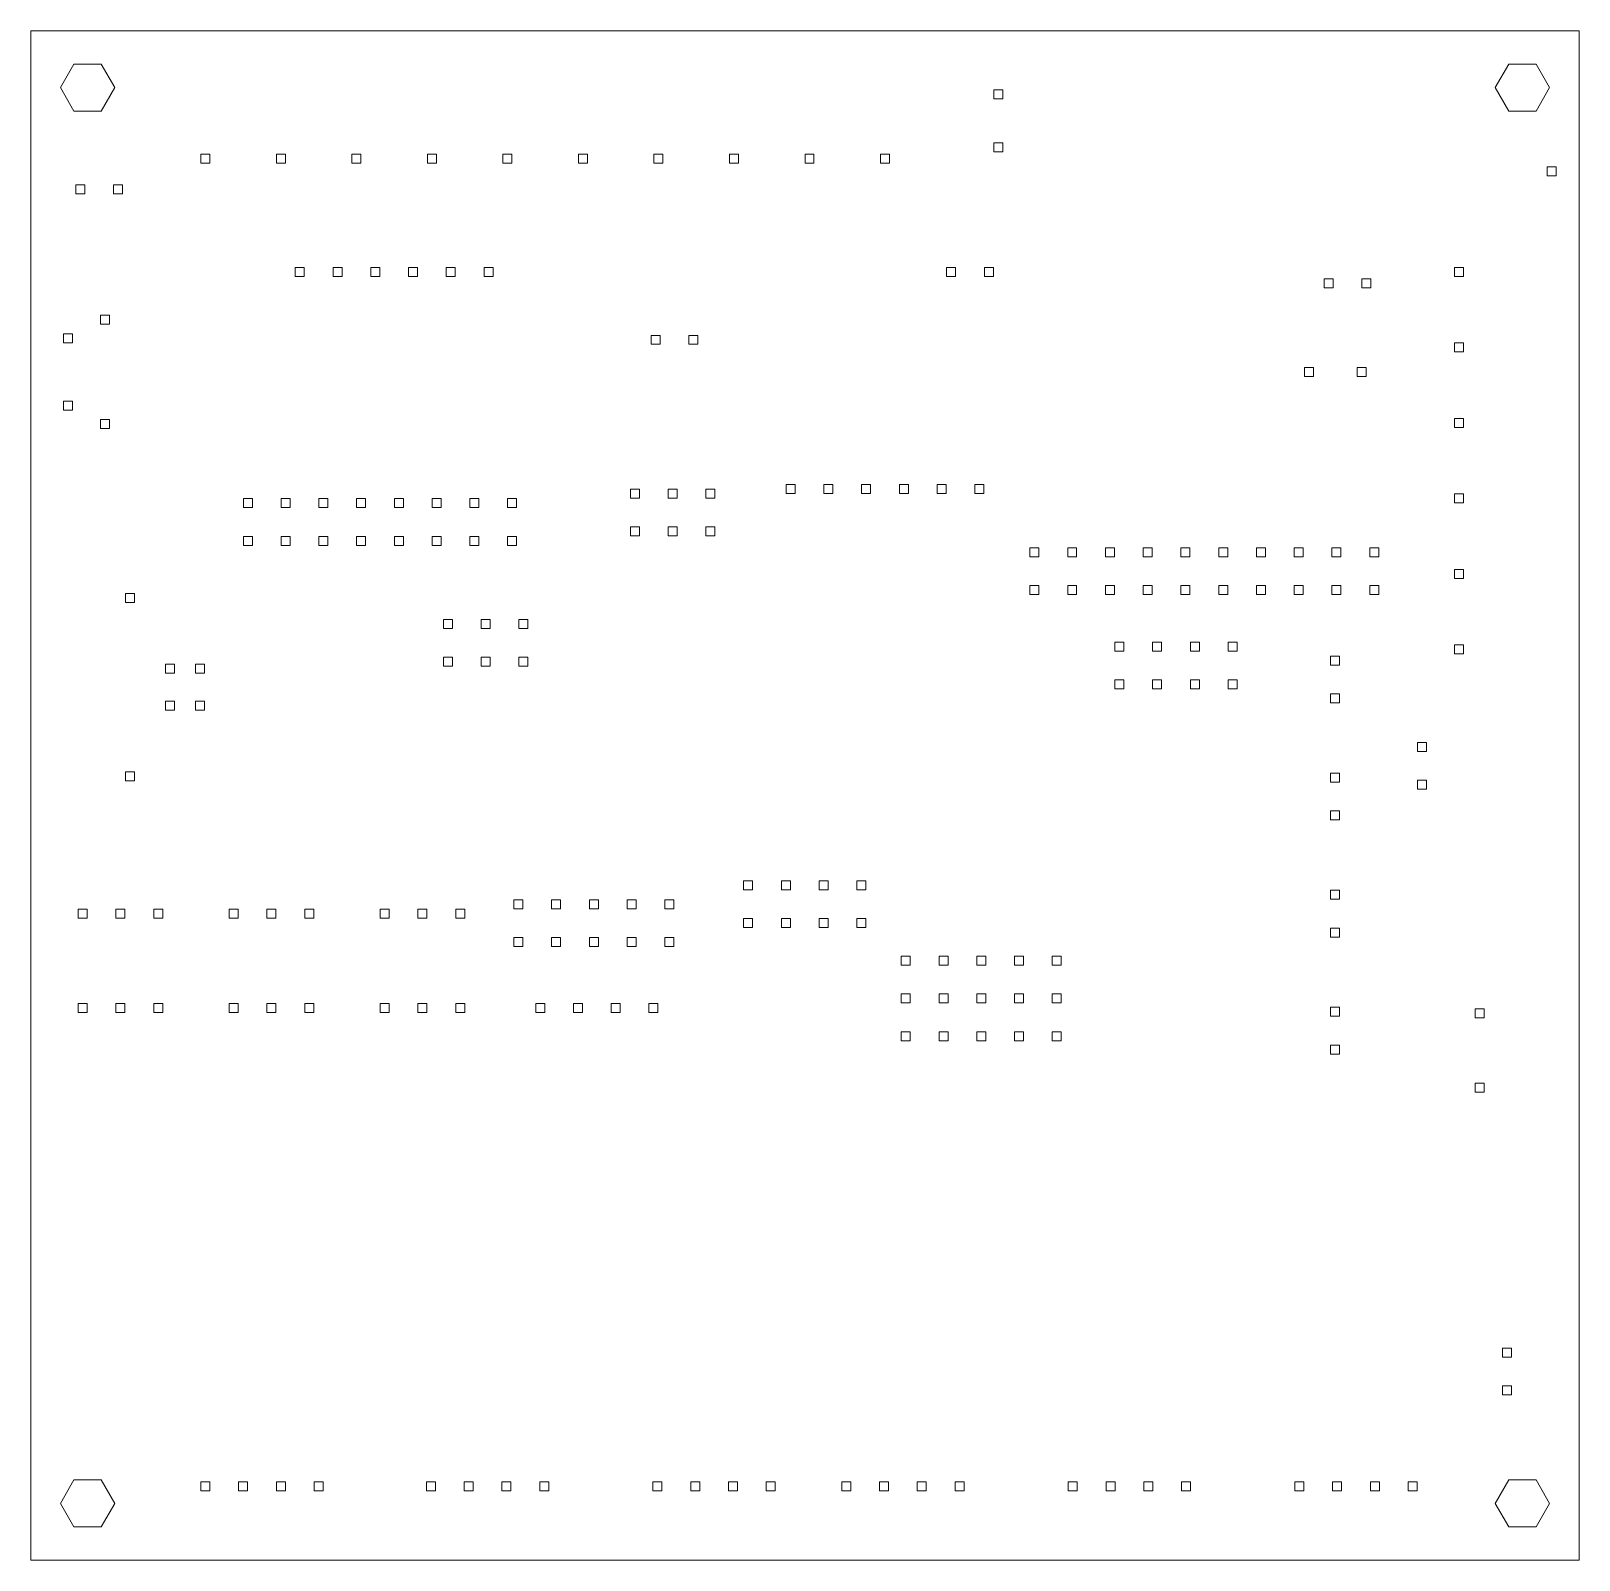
# Model space of a CAD drawing. Header units: millimetres. Extents: x 0 to 104, y 0 to 103.
import ezdxf

# ---------------------------------------------------------------- set-up
doc = ezdxf.new("R2010")
doc.units = ezdxf.units.MM
doc.layers.get('0').update_dxf_attribs({"color": 1, "linetype": 'CONTINUOUS', "lineweight": 5})

msp = doc.modelspace()

# ---------------------------------------------------------------- linework, layer by layer
for p, q in [((0, 0), (0, 102.87)), ((0, 102.87), (104.14, 102.87)), ((104.14, 102.87), (104.14, 0)), ((1.978, 99.06), (2.894, 100.647)), ((2.894, 100.647), (4.726, 100.647)), ((4.726, 100.647), (5.642, 99.06)), ((98.498, 99.06), (99.414, 100.647)), ((99.414, 100.647), (101.246, 100.647)), ((101.246, 100.647), (102.162, 99.06)), ((2.894, 97.473), (1.978, 99.06)), ((5.642, 99.06), (4.726, 97.473)), ((99.414, 97.473), (98.498, 99.06)), ((102.162, 99.06), (101.246, 97.473)), ((64.77, 98.298), (64.77, 98.903)), ((64.77, 98.903), (65.375, 98.903)), ((65.375, 98.298), (64.77, 98.298)), ((65.375, 98.903), (65.375, 98.298)), ((4.726, 97.473), (2.894, 97.473)), ((101.246, 97.473), (99.414, 97.473)), ((64.77, 94.742), (64.77, 95.347)), ((64.77, 95.347), (65.375, 95.347)), ((65.375, 95.347), (65.375, 94.742)), ((11.43, 93.98), (11.43, 94.585)), ((11.43, 94.585), (12.035, 94.585)), ((12.035, 93.98), (11.43, 93.98)), ((12.035, 94.585), (12.035, 93.98)), ((16.51, 93.98), (16.51, 94.585)), ((16.51, 94.585), (17.115, 94.585)), ((17.115, 93.98), (16.51, 93.98)), ((17.115, 94.585), (17.115, 93.98)), ((21.59, 93.98), (21.59, 94.585)), ((21.59, 94.585), (22.195, 94.585)), ((22.195, 93.98), (21.59, 93.98)), ((22.195, 94.585), (22.195, 93.98)), ((26.67, 93.98), (26.67, 94.585)), ((26.67, 94.585), (27.275, 94.585)), ((27.275, 93.98), (26.67, 93.98)), ((27.275, 94.585), (27.275, 93.98)), ((31.75, 93.98), (31.75, 94.585)), ((31.75, 94.585), (32.355, 94.585)), ((32.355, 93.98), (31.75, 93.98)), ((32.355, 94.585), (32.355, 93.98)), ((36.83, 93.98), (36.83, 94.585)), ((36.83, 94.585), (37.435, 94.585)), ((37.435, 93.98), (36.83, 93.98)), ((37.435, 94.585), (37.435, 93.98)), ((41.91, 93.98), (41.91, 94.585)), ((41.91, 94.585), (42.515, 94.585)), ((42.515, 93.98), (41.91, 93.98)), ((42.515, 94.585), (42.515, 93.98)), ((46.99, 93.98), (46.99, 94.585)), ((46.99, 94.585), (47.595, 94.585)), ((47.595, 93.98), (46.99, 93.98)), ((47.595, 94.585), (47.595, 93.98)), ((52.07, 93.98), (52.07, 94.585)), ((52.07, 94.585), (52.675, 94.585)), ((52.675, 93.98), (52.07, 93.98)), ((52.675, 94.585), (52.675, 93.98)), ((57.15, 93.98), (57.15, 94.585)), ((57.15, 94.585), (57.755, 94.585)), ((57.755, 93.98), (57.15, 93.98)), ((57.755, 94.585), (57.755, 93.98)), ((65.375, 94.742), (64.77, 94.742)), ((101.99, 93.12), (101.99, 93.725)), ((101.99, 93.725), (102.595, 93.725)), ((102.595, 93.12), (101.99, 93.12)), ((102.595, 93.725), (102.595, 93.12)), ((3.016, 91.916), (3.016, 92.521)), ((3.016, 92.521), (3.621, 92.521)), ((3.621, 91.916), (3.016, 91.916)), ((3.621, 92.521), (3.621, 91.916)), ((5.556, 91.916), (5.556, 92.521)), ((5.556, 92.521), (6.161, 92.521)), ((6.161, 91.916), (5.556, 91.916)), ((6.161, 92.521), (6.161, 91.916)), ((17.78, 86.36), (17.78, 86.965)), ((17.78, 86.965), (18.385, 86.965)), ((18.385, 86.965), (18.385, 86.36)), ((20.32, 86.36), (20.32, 86.965)), ((20.32, 86.965), (20.925, 86.965)), ((20.925, 86.965), (20.925, 86.36)), ((22.86, 86.36), (22.86, 86.965)), ((22.86, 86.965), (23.465, 86.965)), ((23.465, 86.965), (23.465, 86.36)), ((25.4, 86.36), (25.4, 86.965)), ((25.4, 86.965), (26.005, 86.965)), ((26.005, 86.965), (26.005, 86.36)), ((27.94, 86.36), (27.94, 86.965)), ((27.94, 86.965), (28.545, 86.965)), ((28.545, 86.965), (28.545, 86.36)), ((30.48, 86.36), (30.48, 86.965)), ((30.48, 86.965), (31.085, 86.965)), ((31.085, 86.965), (31.085, 86.36)), ((61.595, 86.36), (61.595, 86.965)), ((61.595, 86.965), (62.2, 86.965)), ((62.2, 86.965), (62.2, 86.36)), ((64.135, 86.36), (64.135, 86.965)), ((64.135, 86.965), (64.74, 86.965)), ((64.74, 86.965), (64.74, 86.36)), ((95.758, 86.36), (95.758, 86.965)), ((95.758, 86.965), (96.363, 86.965)), ((96.363, 86.965), (96.363, 86.36)), ((18.385, 86.36), (17.78, 86.36)), ((20.925, 86.36), (20.32, 86.36)), ((23.465, 86.36), (22.86, 86.36)), ((26.005, 86.36), (25.4, 86.36)), ((28.545, 86.36), (27.94, 86.36)), ((31.085, 86.36), (30.48, 86.36)), ((62.2, 86.36), (61.595, 86.36)), ((64.74, 86.36), (64.135, 86.36)), ((86.995, 85.598), (86.995, 86.203)), ((86.995, 86.203), (87.6, 86.203)), ((87.6, 85.598), (86.995, 85.598)), ((87.6, 86.203), (87.6, 85.598)), ((89.535, 85.598), (89.535, 86.203)), ((89.535, 86.203), (90.14, 86.203)), ((90.14, 85.598), (89.535, 85.598)), ((90.14, 86.203), (90.14, 85.598)), ((96.363, 86.36), (95.758, 86.36)), ((4.674, 83.134), (4.674, 83.739)), ((4.674, 83.739), (5.279, 83.739)), ((5.279, 83.739), (5.279, 83.134)), ((2.184, 81.89), (2.184, 82.495)), ((2.184, 82.495), (2.789, 82.495)), ((2.789, 82.495), (2.789, 81.89)), ((5.279, 83.134), (4.674, 83.134)), ((41.72, 81.788), (41.72, 82.393)), ((41.72, 82.393), (42.325, 82.393)), ((42.325, 82.393), (42.325, 81.788)), ((44.26, 81.788), (44.26, 82.393)), ((44.26, 82.393), (44.865, 82.393)), ((44.865, 82.393), (44.865, 81.788)), ((2.789, 81.89), (2.184, 81.89)), ((42.325, 81.788), (41.72, 81.788)), ((44.865, 81.788), (44.26, 81.788)), ((95.758, 81.28), (95.758, 81.885)), ((95.758, 81.885), (96.363, 81.885)), ((96.363, 81.28), (95.758, 81.28)), ((96.363, 81.885), (96.363, 81.28)), ((85.662, 79.629), (85.662, 80.234)), ((85.662, 80.234), (86.267, 80.234)), ((86.267, 80.234), (86.267, 79.629)), ((89.218, 79.629), (89.218, 80.234)), ((89.218, 80.234), (89.823, 80.234)), ((89.823, 80.234), (89.823, 79.629)), ((86.267, 79.629), (85.662, 79.629)), ((89.823, 79.629), (89.218, 79.629)), ((2.184, 77.368), (2.184, 77.973)), ((2.184, 77.973), (2.789, 77.973)), ((2.789, 77.368), (2.184, 77.368)), ((2.789, 77.973), (2.789, 77.368)), ((4.674, 76.124), (4.674, 76.729)), ((4.674, 76.729), (5.279, 76.729)), ((5.279, 76.124), (4.674, 76.124)), ((5.279, 76.729), (5.279, 76.124)), ((95.758, 76.2), (95.758, 76.805)), ((95.758, 76.805), (96.363, 76.805)), ((96.363, 76.2), (95.758, 76.2)), ((96.363, 76.805), (96.363, 76.2)), ((40.323, 71.438), (40.323, 72.043)), ((40.323, 72.043), (40.928, 72.043)), ((40.928, 72.043), (40.928, 71.438)), ((42.863, 71.438), (42.863, 72.043)), ((42.863, 72.043), (43.468, 72.043)), ((43.468, 72.043), (43.468, 71.438)), ((45.403, 71.438), (45.403, 72.043)), ((45.403, 72.043), (46.008, 72.043)), ((46.008, 72.043), (46.008, 71.438)), ((50.8, 71.755), (50.8, 72.36)), ((50.8, 72.36), (51.405, 72.36)), ((51.405, 72.36), (51.405, 71.755)), ((53.34, 71.755), (53.34, 72.36)), ((53.34, 72.36), (53.945, 72.36)), ((53.945, 72.36), (53.945, 71.755)), ((55.88, 71.755), (55.88, 72.36)), ((55.88, 72.36), (56.485, 72.36)), ((56.485, 72.36), (56.485, 71.755)), ((58.42, 71.755), (58.42, 72.36)), ((58.42, 72.36), (59.025, 72.36)), ((59.025, 72.36), (59.025, 71.755)), ((60.96, 71.755), (60.96, 72.36)), ((60.96, 72.36), (61.565, 72.36)), ((61.565, 72.36), (61.565, 71.755)), ((63.5, 71.755), (63.5, 72.36)), ((63.5, 72.36), (64.105, 72.36)), ((64.105, 72.36), (64.105, 71.755)), ((14.288, 70.803), (14.288, 71.408)), ((14.288, 71.408), (14.893, 71.408)), ((14.893, 71.408), (14.893, 70.803)), ((16.828, 70.803), (16.828, 71.408)), ((16.828, 71.408), (17.433, 71.408)), ((17.433, 71.408), (17.433, 70.803)), ((19.367, 70.803), (19.367, 71.408)), ((19.367, 71.408), (19.972, 71.408)), ((19.972, 71.408), (19.972, 70.803)), ((21.908, 70.803), (21.908, 71.408)), ((21.908, 71.408), (22.513, 71.408)), ((22.513, 71.408), (22.513, 70.803)), ((24.448, 70.803), (24.448, 71.408)), ((24.448, 71.408), (25.053, 71.408)), ((25.053, 71.408), (25.053, 70.803)), ((26.988, 70.803), (26.988, 71.408)), ((26.988, 71.408), (27.593, 71.408)), ((27.593, 71.408), (27.593, 70.803)), ((29.527, 70.803), (29.527, 71.408)), ((29.527, 71.408), (30.132, 71.408)), ((30.132, 71.408), (30.132, 70.803)), ((32.068, 70.803), (32.068, 71.408)), ((32.068, 71.408), (32.673, 71.408)), ((32.673, 71.408), (32.673, 70.803)), ((40.928, 71.438), (40.323, 71.438)), ((43.468, 71.438), (42.863, 71.438)), ((46.008, 71.438), (45.403, 71.438)), ((51.405, 71.755), (50.8, 71.755)), ((53.945, 71.755), (53.34, 71.755)), ((56.485, 71.755), (55.88, 71.755)), ((59.025, 71.755), (58.42, 71.755)), ((61.565, 71.755), (60.96, 71.755)), ((64.105, 71.755), (63.5, 71.755)), ((95.758, 71.12), (95.758, 71.725)), ((95.758, 71.725), (96.363, 71.725)), ((96.363, 71.12), (95.758, 71.12)), ((96.363, 71.725), (96.363, 71.12)), ((14.893, 70.803), (14.288, 70.803)), ((17.433, 70.803), (16.828, 70.803)), ((19.972, 70.803), (19.367, 70.803)), ((22.513, 70.803), (21.908, 70.803)), ((25.053, 70.803), (24.448, 70.803)), ((27.593, 70.803), (26.988, 70.803)), ((30.132, 70.803), (29.527, 70.803)), ((32.673, 70.803), (32.068, 70.803)), ((14.288, 68.263), (14.288, 68.868)), ((14.288, 68.868), (14.893, 68.868)), ((14.893, 68.868), (14.893, 68.263)), ((16.828, 68.263), (16.828, 68.868)), ((16.828, 68.868), (17.433, 68.868)), ((17.433, 68.868), (17.433, 68.263)), ((19.367, 68.263), (19.367, 68.868)), ((19.367, 68.868), (19.972, 68.868)), ((19.972, 68.868), (19.972, 68.263)), ((21.908, 68.263), (21.908, 68.868)), ((21.908, 68.868), (22.513, 68.868)), ((22.513, 68.868), (22.513, 68.263)), ((24.448, 68.263), (24.448, 68.868)), ((24.448, 68.868), (25.053, 68.868)), ((25.053, 68.868), (25.053, 68.263)), ((26.988, 68.263), (26.988, 68.868)), ((26.988, 68.868), (27.593, 68.868)), ((27.593, 68.868), (27.593, 68.263)), ((29.527, 68.263), (29.527, 68.868)), ((29.527, 68.868), (30.132, 68.868)), ((30.132, 68.868), (30.132, 68.263)), ((32.068, 68.263), (32.068, 68.868)), ((32.068, 68.868), (32.673, 68.868)), ((32.673, 68.868), (32.673, 68.263)), ((40.323, 68.898), (40.323, 69.503)), ((40.323, 69.503), (40.928, 69.503)), ((40.928, 68.898), (40.323, 68.898)), ((40.928, 69.503), (40.928, 68.898)), ((42.863, 68.898), (42.863, 69.503)), ((42.863, 69.503), (43.468, 69.503)), ((43.468, 68.898), (42.863, 68.898)), ((43.468, 69.503), (43.468, 68.898)), ((45.403, 68.898), (45.403, 69.503)), ((45.403, 69.503), (46.008, 69.503)), ((46.008, 68.898), (45.403, 68.898)), ((46.008, 69.503), (46.008, 68.898)), ((14.893, 68.263), (14.288, 68.263)), ((17.433, 68.263), (16.828, 68.263)), ((19.972, 68.263), (19.367, 68.263)), ((22.513, 68.263), (21.908, 68.263)), ((25.053, 68.263), (24.448, 68.263)), ((27.593, 68.263), (26.988, 68.263)), ((30.132, 68.263), (29.527, 68.263)), ((32.673, 68.263), (32.068, 68.263)), ((67.201, 67.493), (67.201, 68.098)), ((67.201, 68.098), (67.806, 68.098)), ((67.806, 68.098), (67.806, 67.493)), ((69.74, 67.493), (69.74, 68.098)), ((69.74, 68.098), (70.345, 68.098)), ((70.345, 68.098), (70.345, 67.493)), ((72.281, 67.493), (72.281, 68.098)), ((72.281, 68.098), (72.886, 68.098)), ((72.886, 68.098), (72.886, 67.493)), ((74.821, 67.493), (74.821, 68.098)), ((74.821, 68.098), (75.426, 68.098)), ((75.426, 68.098), (75.426, 67.493)), ((77.361, 67.493), (77.361, 68.098)), ((77.361, 68.098), (77.966, 68.098)), ((77.966, 68.098), (77.966, 67.493)), ((79.901, 67.493), (79.901, 68.098)), ((79.901, 68.098), (80.506, 68.098)), ((80.506, 68.098), (80.506, 67.493)), ((82.441, 67.493), (82.441, 68.098)), ((82.441, 68.098), (83.046, 68.098)), ((83.046, 68.098), (83.046, 67.493)), ((84.981, 67.493), (84.981, 68.098)), ((84.981, 68.098), (85.586, 68.098)), ((85.586, 68.098), (85.586, 67.493)), ((87.52, 67.493), (87.52, 68.098)), ((87.52, 68.098), (88.125, 68.098)), ((88.125, 68.098), (88.125, 67.493)), ((90.061, 67.493), (90.061, 68.098)), ((90.061, 68.098), (90.666, 68.098)), ((90.666, 68.098), (90.666, 67.493)), ((67.806, 67.493), (67.201, 67.493)), ((70.345, 67.493), (69.74, 67.493)), ((72.886, 67.493), (72.281, 67.493)), ((75.426, 67.493), (74.821, 67.493)), ((77.966, 67.493), (77.361, 67.493)), ((80.506, 67.493), (79.901, 67.493)), ((83.046, 67.493), (82.441, 67.493)), ((85.586, 67.493), (84.981, 67.493)), ((88.125, 67.493), (87.52, 67.493)), ((90.666, 67.493), (90.061, 67.493)), ((95.758, 66.04), (95.758, 66.645)), ((95.758, 66.645), (96.363, 66.645)), ((96.363, 66.04), (95.758, 66.04)), ((96.363, 66.645), (96.363, 66.04)), ((6.35, 64.42), (6.35, 65.025)), ((6.35, 65.025), (6.955, 65.025)), ((6.955, 65.025), (6.955, 64.42)), ((67.201, 64.953), (67.201, 65.558)), ((67.201, 65.558), (67.806, 65.558)), ((67.806, 64.953), (67.201, 64.953)), ((67.806, 65.558), (67.806, 64.953)), ((69.74, 64.953), (69.74, 65.558)), ((69.74, 65.558), (70.345, 65.558)), ((70.345, 64.953), (69.74, 64.953)), ((70.345, 65.558), (70.345, 64.953)), ((72.281, 64.953), (72.281, 65.558)), ((72.281, 65.558), (72.886, 65.558)), ((72.886, 64.953), (72.281, 64.953)), ((72.886, 65.558), (72.886, 64.953)), ((74.821, 64.953), (74.821, 65.558)), ((74.821, 65.558), (75.426, 65.558)), ((75.426, 64.953), (74.821, 64.953)), ((75.426, 65.558), (75.426, 64.953)), ((77.361, 64.953), (77.361, 65.558)), ((77.361, 65.558), (77.966, 65.558)), ((77.966, 64.953), (77.361, 64.953)), ((77.966, 65.558), (77.966, 64.953)), ((79.901, 64.953), (79.901, 65.558)), ((79.901, 65.558), (80.506, 65.558)), ((80.506, 64.953), (79.901, 64.953)), ((80.506, 65.558), (80.506, 64.953)), ((82.441, 64.953), (82.441, 65.558)), ((82.441, 65.558), (83.046, 65.558)), ((83.046, 64.953), (82.441, 64.953)), ((83.046, 65.558), (83.046, 64.953)), ((84.981, 64.953), (84.981, 65.558)), ((84.981, 65.558), (85.586, 65.558)), ((85.586, 64.953), (84.981, 64.953)), ((85.586, 65.558), (85.586, 64.953)), ((87.52, 64.953), (87.52, 65.558)), ((87.52, 65.558), (88.125, 65.558)), ((88.125, 64.953), (87.52, 64.953)), ((88.125, 65.558), (88.125, 64.953)), ((90.061, 64.953), (90.061, 65.558)), ((90.061, 65.558), (90.666, 65.558)), ((90.666, 64.953), (90.061, 64.953)), ((90.666, 65.558), (90.666, 64.953)), ((6.955, 64.42), (6.35, 64.42)), ((27.75, 62.675), (27.75, 63.28)), ((27.75, 63.28), (28.355, 63.28)), ((28.355, 62.675), (27.75, 62.675)), ((28.355, 63.28), (28.355, 62.675)), ((30.29, 62.675), (30.29, 63.28)), ((30.29, 63.28), (30.895, 63.28)), ((30.895, 62.675), (30.29, 62.675)), ((30.895, 63.28), (30.895, 62.675)), ((32.83, 62.675), (32.83, 63.28)), ((32.83, 63.28), (33.435, 63.28)), ((33.435, 62.675), (32.83, 62.675)), ((33.435, 63.28), (33.435, 62.675)), ((72.916, 61.143), (72.916, 61.748)), ((72.916, 61.748), (73.521, 61.748)), ((73.521, 61.748), (73.521, 61.143)), ((75.456, 61.143), (75.456, 61.748)), ((75.456, 61.748), (76.061, 61.748)), ((76.061, 61.748), (76.061, 61.143)), ((77.996, 61.143), (77.996, 61.748)), ((77.996, 61.748), (78.601, 61.748)), ((78.601, 61.748), (78.601, 61.143)), ((80.535, 61.143), (80.535, 61.748)), ((80.535, 61.748), (81.14, 61.748)), ((81.14, 61.748), (81.14, 61.143)), ((95.758, 60.96), (95.758, 61.565)), ((95.758, 61.565), (96.363, 61.565)), ((96.363, 61.565), (96.363, 60.96)), ((27.75, 60.135), (27.75, 60.74)), ((27.75, 60.74), (28.355, 60.74)), ((28.355, 60.74), (28.355, 60.135)), ((30.29, 60.135), (30.29, 60.74)), ((30.29, 60.74), (30.895, 60.74)), ((30.895, 60.74), (30.895, 60.135)), ((32.83, 60.135), (32.83, 60.74)), ((32.83, 60.74), (33.435, 60.74)), ((33.435, 60.74), (33.435, 60.135)), ((73.521, 61.143), (72.916, 61.143)), ((76.061, 61.143), (75.456, 61.143)), ((78.601, 61.143), (77.996, 61.143)), ((81.14, 61.143), (80.535, 61.143)), ((87.413, 60.203), (87.413, 60.808)), ((87.413, 60.808), (88.018, 60.808)), ((88.018, 60.808), (88.018, 60.203)), ((96.363, 60.96), (95.758, 60.96)), ((9.06, 59.67), (9.06, 60.275)), ((9.06, 60.275), (9.665, 60.275)), ((9.665, 59.67), (9.06, 59.67)), ((9.665, 60.275), (9.665, 59.67)), ((11.06, 59.67), (11.06, 60.275)), ((11.06, 60.275), (11.665, 60.275)), ((11.665, 59.67), (11.06, 59.67)), ((11.665, 60.275), (11.665, 59.67)), ((28.355, 60.135), (27.75, 60.135)), ((30.895, 60.135), (30.29, 60.135)), ((33.435, 60.135), (32.83, 60.135)), ((88.018, 60.203), (87.413, 60.203)), ((72.916, 58.603), (72.916, 59.208)), ((72.916, 59.208), (73.521, 59.208)), ((73.521, 58.603), (72.916, 58.603)), ((73.521, 59.208), (73.521, 58.603)), ((75.456, 58.603), (75.456, 59.208)), ((75.456, 59.208), (76.061, 59.208)), ((76.061, 58.603), (75.456, 58.603)), ((76.061, 59.208), (76.061, 58.603)), ((77.996, 58.603), (77.996, 59.208)), ((77.996, 59.208), (78.601, 59.208)), ((78.601, 58.603), (77.996, 58.603)), ((78.601, 59.208), (78.601, 58.603)), ((80.535, 58.603), (80.535, 59.208)), ((80.535, 59.208), (81.14, 59.208)), ((81.14, 58.603), (80.535, 58.603)), ((81.14, 59.208), (81.14, 58.603)), ((9.06, 57.17), (9.06, 57.775)), ((9.06, 57.775), (9.665, 57.775)), ((9.665, 57.775), (9.665, 57.17)), ((11.06, 57.17), (11.06, 57.775)), ((11.06, 57.775), (11.665, 57.775)), ((11.665, 57.775), (11.665, 57.17)), ((87.413, 57.663), (87.413, 58.268)), ((87.413, 58.268), (88.018, 58.268)), ((88.018, 57.663), (87.413, 57.663)), ((88.018, 58.268), (88.018, 57.663)), ((9.665, 57.17), (9.06, 57.17)), ((11.665, 57.17), (11.06, 57.17)), ((93.273, 54.403), (93.273, 55.008)), ((93.273, 55.008), (93.878, 55.008)), ((93.878, 54.403), (93.273, 54.403)), ((93.878, 55.008), (93.878, 54.403)), ((6.35, 52.42), (6.35, 53.025)), ((6.35, 53.025), (6.955, 53.025)), ((6.955, 52.42), (6.35, 52.42)), ((6.955, 53.025), (6.955, 52.42)), ((87.413, 52.329), (87.413, 52.934)), ((87.413, 52.934), (88.018, 52.934)), ((88.018, 52.329), (87.413, 52.329)), ((88.018, 52.934), (88.018, 52.329)), ((93.273, 51.863), (93.273, 52.468)), ((93.273, 52.468), (93.878, 52.468)), ((93.878, 52.468), (93.878, 51.863)), ((93.878, 51.863), (93.273, 51.863)), ((87.413, 49.789), (87.413, 50.394)), ((87.413, 50.394), (88.018, 50.394)), ((88.018, 50.394), (88.018, 49.789)), ((88.018, 49.789), (87.413, 49.789)), ((47.943, 45.085), (47.943, 45.69)), ((47.943, 45.69), (48.548, 45.69)), ((48.548, 45.085), (47.943, 45.085)), ((48.548, 45.69), (48.548, 45.085)), ((50.483, 45.085), (50.483, 45.69)), ((50.483, 45.69), (51.088, 45.69)), ((51.088, 45.085), (50.483, 45.085)), ((51.088, 45.69), (51.088, 45.085)), ((53.023, 45.085), (53.023, 45.69)), ((53.023, 45.69), (53.628, 45.69)), ((53.628, 45.085), (53.023, 45.085)), ((53.628, 45.69), (53.628, 45.085)), ((55.562, 45.085), (55.562, 45.69)), ((55.562, 45.69), (56.167, 45.69)), ((56.167, 45.085), (55.562, 45.085)), ((56.167, 45.69), (56.167, 45.085)), ((87.413, 44.455), (87.413, 45.06)), ((87.413, 45.06), (88.018, 45.06)), ((88.018, 45.06), (88.018, 44.455)), ((3.175, 43.18), (3.175, 43.785)), ((3.175, 43.785), (3.78, 43.785)), ((3.78, 43.785), (3.78, 43.18)), ((5.715, 43.18), (5.715, 43.785)), ((5.715, 43.785), (6.32, 43.785)), ((6.32, 43.785), (6.32, 43.18)), ((8.255, 43.18), (8.255, 43.785)), ((8.255, 43.785), (8.86, 43.785)), ((8.86, 43.785), (8.86, 43.18)), ((13.335, 43.18), (13.335, 43.785)), ((13.335, 43.785), (13.94, 43.785)), ((13.94, 43.785), (13.94, 43.18)), ((15.875, 43.18), (15.875, 43.785)), ((15.875, 43.785), (16.48, 43.785)), ((16.48, 43.785), (16.48, 43.18)), ((18.415, 43.18), (18.415, 43.785)), ((18.415, 43.785), (19.02, 43.785)), ((19.02, 43.785), (19.02, 43.18)), ((23.495, 43.18), (23.495, 43.785)), ((23.495, 43.785), (24.1, 43.785)), ((24.1, 43.785), (24.1, 43.18)), ((26.035, 43.18), (26.035, 43.785)), ((26.035, 43.785), (26.64, 43.785)), ((26.64, 43.785), (26.64, 43.18)), ((28.575, 43.18), (28.575, 43.785)), ((28.575, 43.785), (29.18, 43.785)), ((29.18, 43.785), (29.18, 43.18)), ((32.485, 43.815), (32.485, 44.42)), ((32.485, 44.42), (33.09, 44.42)), ((33.09, 43.815), (32.485, 43.815)), ((33.09, 44.42), (33.09, 43.815)), ((35.025, 43.815), (35.025, 44.42)), ((35.025, 44.42), (35.63, 44.42)), ((35.63, 43.815), (35.025, 43.815)), ((35.63, 44.42), (35.63, 43.815)), ((37.565, 43.815), (37.565, 44.42)), ((37.565, 44.42), (38.17, 44.42)), ((38.17, 43.815), (37.565, 43.815)), ((38.17, 44.42), (38.17, 43.815)), ((40.105, 43.815), (40.105, 44.42)), ((40.105, 44.42), (40.71, 44.42)), ((40.71, 43.815), (40.105, 43.815)), ((40.71, 44.42), (40.71, 43.815)), ((42.645, 43.815), (42.645, 44.42)), ((42.645, 44.42), (43.25, 44.42)), ((43.25, 43.815), (42.645, 43.815)), ((43.25, 44.42), (43.25, 43.815)), ((88.018, 44.455), (87.413, 44.455)), ((3.78, 43.18), (3.175, 43.18)), ((6.32, 43.18), (5.715, 43.18)), ((8.86, 43.18), (8.255, 43.18)), ((13.94, 43.18), (13.335, 43.18)), ((16.48, 43.18), (15.875, 43.18)), ((19.02, 43.18), (18.415, 43.18)), ((24.1, 43.18), (23.495, 43.18)), ((26.64, 43.18), (26.035, 43.18)), ((29.18, 43.18), (28.575, 43.18)), ((47.943, 42.545), (47.943, 43.15)), ((47.943, 43.15), (48.548, 43.15)), ((48.548, 43.15), (48.548, 42.545)), ((50.483, 42.545), (50.483, 43.15)), ((50.483, 43.15), (51.088, 43.15)), ((51.088, 43.15), (51.088, 42.545)), ((53.023, 42.545), (53.023, 43.15)), ((53.023, 43.15), (53.628, 43.15)), ((53.628, 43.15), (53.628, 42.545)), ((55.562, 42.545), (55.562, 43.15)), ((55.562, 43.15), (56.167, 43.15)), ((56.167, 43.15), (56.167, 42.545)), ((32.485, 41.275), (32.485, 41.88)), ((32.485, 41.88), (33.09, 41.88)), ((33.09, 41.88), (33.09, 41.275)), ((35.025, 41.275), (35.025, 41.88)), ((35.025, 41.88), (35.63, 41.88)), ((35.63, 41.88), (35.63, 41.275)), ((37.565, 41.275), (37.565, 41.88)), ((37.565, 41.88), (38.17, 41.88)), ((38.17, 41.88), (38.17, 41.275)), ((40.105, 41.275), (40.105, 41.88)), ((40.105, 41.88), (40.71, 41.88)), ((40.71, 41.88), (40.71, 41.275)), ((42.645, 41.275), (42.645, 41.88)), ((42.645, 41.88), (43.25, 41.88)), ((43.25, 41.88), (43.25, 41.275)), ((48.548, 42.545), (47.943, 42.545)), ((51.088, 42.545), (50.483, 42.545)), ((53.628, 42.545), (53.023, 42.545)), ((56.167, 42.545), (55.562, 42.545)), ((87.413, 41.915), (87.413, 42.52)), ((87.413, 42.52), (88.018, 42.52)), ((88.018, 41.915), (87.413, 41.915)), ((88.018, 42.52), (88.018, 41.915)), ((33.09, 41.275), (32.485, 41.275)), ((35.63, 41.275), (35.025, 41.275)), ((38.17, 41.275), (37.565, 41.275)), ((40.71, 41.275), (40.105, 41.275)), ((43.25, 41.275), (42.645, 41.275)), ((58.547, 40.02), (58.547, 40.625)), ((58.547, 40.625), (59.152, 40.625)), ((59.152, 40.625), (59.152, 40.02)), ((61.087, 40.02), (61.087, 40.625)), ((61.087, 40.625), (61.692, 40.625)), ((61.692, 40.625), (61.692, 40.02)), ((63.627, 40.02), (63.627, 40.625)), ((63.627, 40.625), (64.232, 40.625)), ((64.232, 40.625), (64.232, 40.02)), ((66.167, 40.02), (66.167, 40.625)), ((66.167, 40.625), (66.772, 40.625)), ((66.772, 40.625), (66.772, 40.02)), ((68.707, 40.02), (68.707, 40.625)), ((68.707, 40.625), (69.312, 40.625)), ((69.312, 40.625), (69.312, 40.02)), ((59.152, 40.02), (58.547, 40.02)), ((61.692, 40.02), (61.087, 40.02)), ((64.232, 40.02), (63.627, 40.02)), ((66.772, 40.02), (66.167, 40.02)), ((69.312, 40.02), (68.707, 40.02)), ((58.547, 37.48), (58.547, 38.085)), ((58.547, 38.085), (59.152, 38.085)), ((59.152, 38.085), (59.152, 37.48)), ((61.087, 37.48), (61.087, 38.085)), ((61.087, 38.085), (61.692, 38.085)), ((61.692, 38.085), (61.692, 37.48)), ((63.627, 37.48), (63.627, 38.085)), ((63.627, 38.085), (64.232, 38.085)), ((64.232, 38.085), (64.232, 37.48)), ((66.167, 37.48), (66.167, 38.085)), ((66.167, 38.085), (66.772, 38.085)), ((66.772, 38.085), (66.772, 37.48)), ((68.707, 37.48), (68.707, 38.085)), ((68.707, 38.085), (69.312, 38.085)), ((69.312, 38.085), (69.312, 37.48)), ((3.175, 36.83), (3.175, 37.435)), ((3.175, 37.435), (3.78, 37.435)), ((3.78, 36.83), (3.175, 36.83)), ((3.78, 37.435), (3.78, 36.83)), ((5.715, 36.83), (5.715, 37.435)), ((5.715, 37.435), (6.32, 37.435)), ((6.32, 36.83), (5.715, 36.83)), ((6.32, 37.435), (6.32, 36.83)), ((8.255, 36.83), (8.255, 37.435)), ((8.255, 37.435), (8.86, 37.435)), ((8.86, 36.83), (8.255, 36.83)), ((8.86, 37.435), (8.86, 36.83)), ((13.335, 36.83), (13.335, 37.435)), ((13.335, 37.435), (13.94, 37.435)), ((13.94, 36.83), (13.335, 36.83)), ((13.94, 37.435), (13.94, 36.83)), ((15.875, 36.83), (15.875, 37.435)), ((15.875, 37.435), (16.48, 37.435)), ((16.48, 36.83), (15.875, 36.83)), ((16.48, 37.435), (16.48, 36.83)), ((18.415, 36.83), (18.415, 37.435)), ((18.415, 37.435), (19.02, 37.435)), ((19.02, 36.83), (18.415, 36.83)), ((19.02, 37.435), (19.02, 36.83)), ((23.495, 36.83), (23.495, 37.435)), ((23.495, 37.435), (24.1, 37.435)), ((24.1, 36.83), (23.495, 36.83)), ((24.1, 37.435), (24.1, 36.83)), ((26.035, 36.83), (26.035, 37.435)), ((26.035, 37.435), (26.64, 37.435)), ((26.64, 36.83), (26.035, 36.83)), ((26.64, 37.435), (26.64, 36.83)), ((28.575, 36.83), (28.575, 37.435)), ((28.575, 37.435), (29.18, 37.435)), ((29.18, 36.83), (28.575, 36.83)), ((29.18, 37.435), (29.18, 36.83)), ((33.953, 36.83), (33.953, 37.435)), ((33.953, 37.435), (34.558, 37.435)), ((34.558, 36.83), (33.953, 36.83)), ((34.558, 37.435), (34.558, 36.83)), ((36.492, 36.83), (36.492, 37.435)), ((36.492, 37.435), (37.097, 37.435)), ((37.097, 36.83), (36.492, 36.83)), ((37.097, 37.435), (37.097, 36.83)), ((39.032, 36.83), (39.032, 37.435)), ((39.032, 37.435), (39.637, 37.435)), ((39.637, 36.83), (39.032, 36.83)), ((39.637, 37.435), (39.637, 36.83)), ((41.573, 36.83), (41.573, 37.435)), ((41.573, 37.435), (42.178, 37.435)), ((42.178, 36.83), (41.573, 36.83)), ((42.178, 37.435), (42.178, 36.83)), ((59.152, 37.48), (58.547, 37.48)), ((61.692, 37.48), (61.087, 37.48)), ((64.232, 37.48), (63.627, 37.48)), ((66.772, 37.48), (66.167, 37.48)), ((69.312, 37.48), (68.707, 37.48)), ((87.413, 36.581), (87.413, 37.186)), ((87.413, 37.186), (88.018, 37.186)), ((88.018, 36.581), (87.413, 36.581)), ((88.018, 37.186), (88.018, 36.581)), ((97.155, 36.473), (97.155, 37.078)), ((97.155, 37.078), (97.76, 37.078)), ((97.76, 36.473), (97.155, 36.473)), ((97.76, 37.078), (97.76, 36.473)), ((58.547, 34.941), (58.547, 35.546)), ((58.547, 35.546), (59.152, 35.546)), ((59.152, 35.546), (59.152, 34.941)), ((61.087, 34.941), (61.087, 35.546)), ((61.087, 35.546), (61.692, 35.546)), ((61.692, 35.546), (61.692, 34.941)), ((63.627, 34.941), (63.627, 35.546)), ((63.627, 35.546), (64.232, 35.546)), ((64.232, 35.546), (64.232, 34.941)), ((66.167, 34.941), (66.167, 35.546)), ((66.167, 35.546), (66.772, 35.546)), ((66.772, 35.546), (66.772, 34.941)), ((68.707, 34.941), (68.707, 35.546)), ((68.707, 35.546), (69.312, 35.546)), ((69.312, 35.546), (69.312, 34.941)), ((59.152, 34.941), (58.547, 34.941)), ((61.692, 34.941), (61.087, 34.941)), ((64.232, 34.941), (63.627, 34.941)), ((66.772, 34.941), (66.167, 34.941)), ((69.312, 34.941), (68.707, 34.941)), ((87.413, 34.041), (87.413, 34.646)), ((87.413, 34.646), (88.018, 34.646)), ((88.018, 34.646), (88.018, 34.041)), ((88.018, 34.041), (87.413, 34.041)), ((97.155, 31.473), (97.155, 32.078)), ((97.155, 32.078), (97.76, 32.078)), ((97.76, 31.473), (97.155, 31.473)), ((97.76, 32.078), (97.76, 31.473)), ((98.983, 13.646), (98.983, 14.251)), ((98.983, 14.251), (99.588, 14.251)), ((99.588, 13.646), (98.983, 13.646)), ((99.588, 14.251), (99.588, 13.646)), ((98.983, 11.106), (98.983, 11.711)), ((98.983, 11.711), (99.588, 11.711)), ((99.588, 11.711), (99.588, 11.106)), ((99.588, 11.106), (98.983, 11.106)), ((1.978, 3.81), (2.894, 5.397)), ((2.894, 5.397), (4.726, 5.397)), ((4.726, 5.397), (5.642, 3.81)), ((11.43, 4.648), (11.43, 5.253)), ((11.43, 5.253), (12.035, 5.253)), ((12.035, 5.253), (12.035, 4.648)), ((13.97, 4.648), (13.97, 5.253)), ((13.97, 5.253), (14.575, 5.253)), ((14.575, 5.253), (14.575, 4.648)), ((16.51, 4.648), (16.51, 5.253)), ((16.51, 5.253), (17.115, 5.253)), ((17.115, 5.253), (17.115, 4.648)), ((19.05, 4.648), (19.05, 5.253)), ((19.05, 5.253), (19.655, 5.253)), ((19.655, 5.253), (19.655, 4.648)), ((26.603, 4.648), (26.603, 5.253)), ((26.603, 5.253), (27.208, 5.253)), ((27.208, 5.253), (27.208, 4.648)), ((29.143, 4.648), (29.143, 5.253)), ((29.143, 5.253), (29.748, 5.253)), ((29.748, 5.253), (29.748, 4.648)), ((31.683, 4.648), (31.683, 5.253)), ((31.683, 5.253), (32.288, 5.253)), ((32.288, 5.253), (32.288, 4.648)), ((34.223, 4.648), (34.223, 5.253)), ((34.223, 5.253), (34.828, 5.253)), ((34.828, 5.253), (34.828, 4.648)), ((41.843, 4.648), (41.843, 5.253)), ((41.843, 5.253), (42.448, 5.253)), ((42.448, 5.253), (42.448, 4.648)), ((44.383, 4.648), (44.383, 5.253)), ((44.383, 5.253), (44.988, 5.253)), ((44.988, 5.253), (44.988, 4.648)), ((46.922, 4.648), (46.922, 5.253)), ((46.922, 5.253), (47.527, 5.253)), ((47.527, 5.253), (47.527, 4.648)), ((49.463, 4.648), (49.463, 5.253)), ((49.463, 5.253), (50.068, 5.253)), ((50.068, 5.253), (50.068, 4.648)), ((54.543, 4.648), (54.543, 5.253)), ((54.543, 5.253), (55.148, 5.253)), ((55.148, 5.253), (55.148, 4.648)), ((57.083, 4.648), (57.083, 5.253)), ((57.083, 5.253), (57.688, 5.253)), ((57.688, 5.253), (57.688, 4.648)), ((59.623, 4.648), (59.623, 5.253)), ((59.623, 5.253), (60.228, 5.253)), ((60.228, 5.253), (60.228, 4.648)), ((62.163, 4.648), (62.163, 5.253)), ((62.163, 5.253), (62.768, 5.253)), ((62.768, 5.253), (62.768, 4.648)), ((69.782, 4.648), (69.782, 5.253)), ((69.782, 5.253), (70.387, 5.253)), ((70.387, 5.253), (70.387, 4.648)), ((72.323, 4.648), (72.323, 5.253)), ((72.323, 5.253), (72.928, 5.253)), ((72.928, 5.253), (72.928, 4.648)), ((74.862, 4.648), (74.862, 5.253)), ((74.862, 5.253), (75.467, 5.253)), ((75.467, 5.253), (75.467, 4.648)), ((77.403, 4.648), (77.403, 5.253)), ((77.403, 5.253), (78.008, 5.253)), ((78.008, 5.253), (78.008, 4.648)), ((85.023, 4.648), (85.023, 5.253)), ((85.023, 5.253), (85.628, 5.253)), ((85.628, 5.253), (85.628, 4.648)), ((87.562, 4.648), (87.562, 5.253)), ((87.562, 5.253), (88.167, 5.253)), ((88.167, 5.253), (88.167, 4.648)), ((90.103, 4.648), (90.103, 5.253)), ((90.103, 5.253), (90.708, 5.253)), ((90.708, 5.253), (90.708, 4.648)), ((92.642, 4.648), (92.642, 5.253)), ((92.642, 5.253), (93.247, 5.253)), ((93.247, 5.253), (93.247, 4.648)), ((98.498, 3.81), (99.414, 5.397)), ((99.414, 5.397), (101.246, 5.397)), ((101.246, 5.397), (102.162, 3.81)), ((12.035, 4.648), (11.43, 4.648)), ((14.575, 4.648), (13.97, 4.648)), ((17.115, 4.648), (16.51, 4.648)), ((19.655, 4.648), (19.05, 4.648)), ((27.208, 4.648), (26.603, 4.648)), ((29.748, 4.648), (29.143, 4.648)), ((32.288, 4.648), (31.683, 4.648)), ((34.828, 4.648), (34.223, 4.648)), ((42.448, 4.648), (41.843, 4.648)), ((44.988, 4.648), (44.383, 4.648)), ((47.527, 4.648), (46.922, 4.648)), ((50.068, 4.648), (49.463, 4.648)), ((55.148, 4.648), (54.543, 4.648)), ((57.688, 4.648), (57.083, 4.648)), ((60.228, 4.648), (59.623, 4.648)), ((62.768, 4.648), (62.163, 4.648)), ((70.387, 4.648), (69.782, 4.648)), ((72.928, 4.648), (72.323, 4.648)), ((75.467, 4.648), (74.862, 4.648)), ((78.008, 4.648), (77.403, 4.648)), ((85.628, 4.648), (85.023, 4.648)), ((88.167, 4.648), (87.562, 4.648)), ((90.708, 4.648), (90.103, 4.648)), ((93.247, 4.648), (92.642, 4.648)), ((2.894, 2.223), (1.978, 3.81)), ((5.642, 3.81), (4.726, 2.223)), ((99.414, 2.223), (98.498, 3.81)), ((102.162, 3.81), (101.246, 2.223)), ((4.726, 2.223), (2.894, 2.223)), ((101.246, 2.223), (99.414, 2.223)), ((104.14, 0), (0, 0))]:
    msp.add_line(p, q)

doc.saveas('drawing.dxf')
